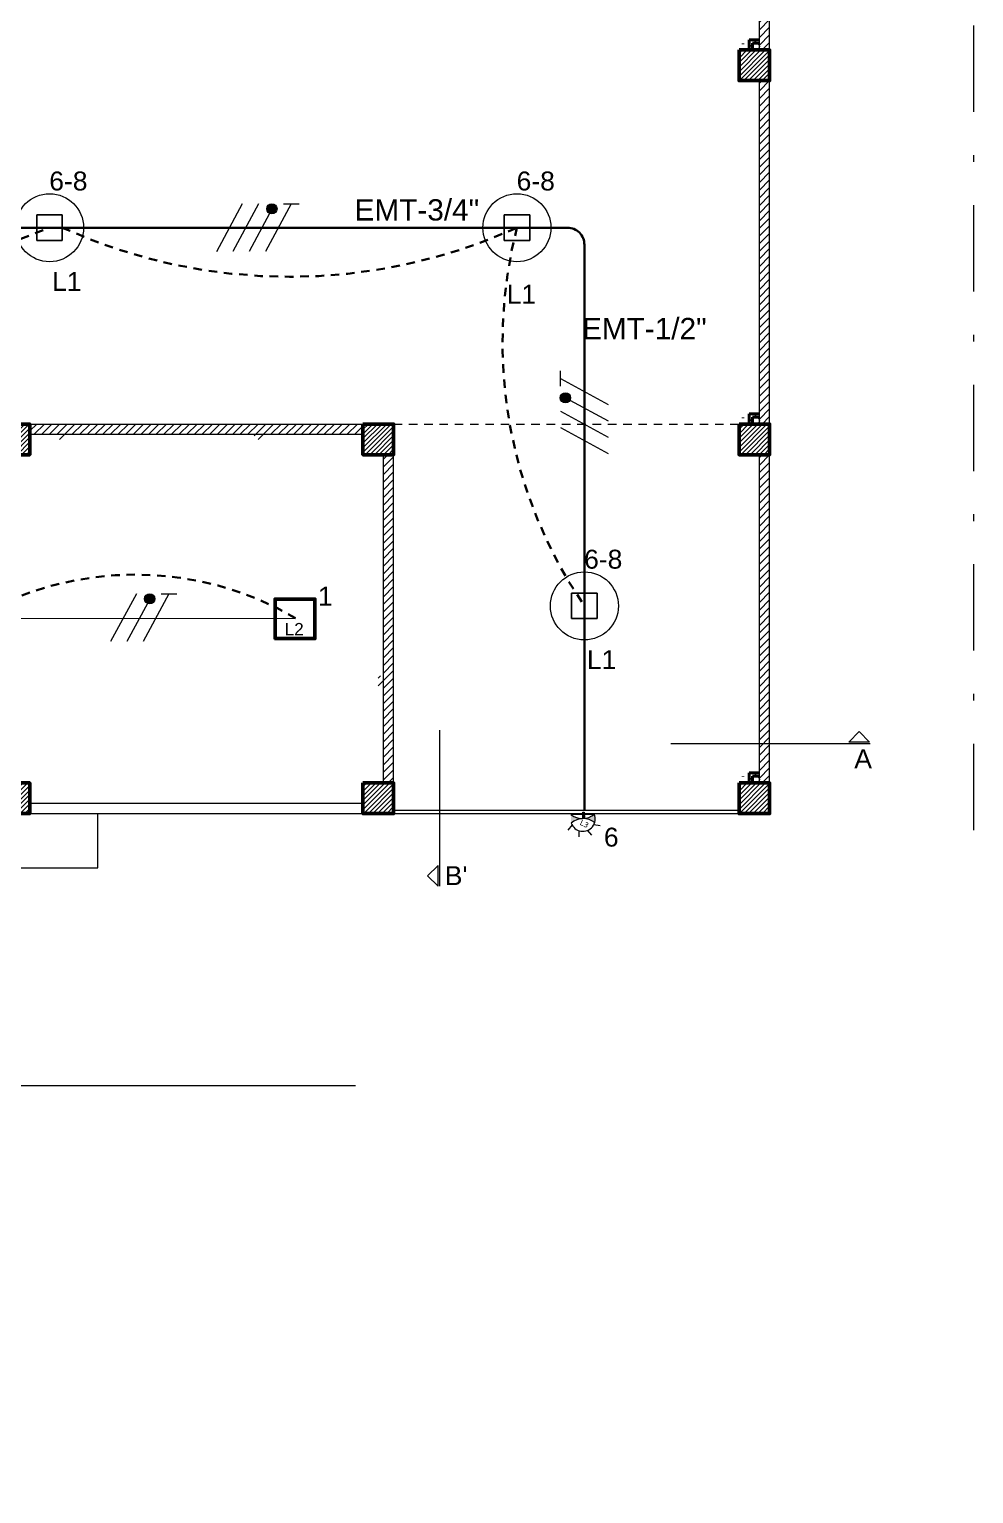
# Model space of a CAD drawing. Header units: millimetres. Extents: x 391 to 679, y 21 to 219.
# Drawn here: x 551.2 to 565.08, y 58.06 to 79.59 of the extents above; entities that cross this region are included whole.
import ezdxf

# ---------------------------------------------------------------- set-up
doc = ezdxf.new("R2010")
doc.units = ezdxf.units.MM
for name, pattern in [('DASHDOT', [25.4, 12.7, -6.35, 0, -6.35]), ('HIDDEN', [0.375, 0.25, -0.125]), ('HIDDEN2', [0.1875, 0.125, -0.0625])]:
    doc.linetypes.add(name, pattern=pattern)
doc.layers.get('0').update_dxf_attribs({"lineweight": 13})
for name, color, linetype, lineweight in [('A-AREA-IDEN', 7, 'Continuous', 9), ('Alambrado', 7, 'Continuous', 9), ('BLOQUES_ILUMINACION', 1, 'Continuous', 30), ('CONTROL', 201, 'HIDDEN2', 30), ('COTA10', 7, 'Continuous', 13), ('EST', 7, 'Continuous', 50), ('estructura', 7, 'Continuous', 9), ('Iluminacion', 190, 'Continuous', 9), ('linderos', 5, 'DASHDOT', 9), ('MUROS', 7, 'Continuous', 40), ('proyeccion arq', 7, 'HIDDEN', 9), ('proyección 5', 7, 'Continuous', 9), ('Salida Iluminacion', 140, 'Continuous', 15), ('TEXTO', 251, 'Continuous', 13), ('TEXTO_ILUMINACION', 7, 'Continuous', 9), ('TUBERIA', 1, 'Continuous', 9), ('VP', 7, 'Continuous', 25)]:
    doc.layers.add(name, color=color, linetype=linetype, lineweight=lineweight)
doc.styles.add('ARIAL', font='arial.ttf')
doc.styles.add('ROMANS', font='arial.ttf')
doc.styles.get("Standard").update_dxf_attribs({"font": 'arial.ttf'})
pattern_1 = [(45, (-1008566.23237, -1041562.61), (-0.0561266007567, 0.0561266007567), [])]

# ---------------------------------------------------------------- blocks, each defined once
blk = doc.blocks.new('LAMP 60X60 OFICINAS')
at = {"layer": 'BLOQUES_ILUMINACION'}
for points in [[(502.819, 43.857), (503.419, 43.857), (503.419, 44.457), (502.819, 44.457)], [(502.839, 43.877), (503.399, 43.877), (503.399, 44.437), (502.839, 44.437)]]:
    blk.add_lwpolyline(points, close=True, dxfattribs=at)
at = {"insert": (502.968, 44.096), "char_height": 0.18, "attachment_point": 1}
blk.add_mtext_dynamic_manual_height_columns('L2', width=0.34688, gutter_width=0.6, heights=[0], dxfattribs=at)
blk = doc.blocks.new('bifas')
at = {"layer": 'Alambrado', "linetype": 'ByBlock'}
h = blk.add_hatch(color=256, dxfattribs=at)
h.dxf.hatch_style = 1
edge = h.paths.add_edge_path()
edge.add_arc((541.127, 92.917), 0.0755, 0, 360)
for points in [[(540.691, 92.99), (540.311, 92.287)], [(540.931, 92.99), (540.551, 92.288)], [(541.094, 92.849), (540.791, 92.289)], [(541.41, 92.99), (541.031, 92.29)], [(541.297, 92.989), (541.526, 92.99)]]:
    blk.add_lwpolyline(points, dxfattribs=at)
blk.add_circle((541.127, 92.917), 0.0755, dxfattribs=at)
blk = doc.blocks.new('*U310')
at = {"layer": 'TUBERIA'}
blk.add_lwpolyline([(0.015, 0.034), (-0.015, -0.034)], dxfattribs=at)
blk = doc.blocks.new('*U311')
at = {"layer": 'Iluminacion', "color": 0, "linetype": 'ByBlock', "lineweight": -2, "transparency": 16777216}
for p, rotation in [((144.747, 11.143), 120), ((144.574, 10.996), 40.00000000000001), ((144.687, 11.038), 79.99999999999994)]:
    blk.add_blockref('*U310', p, dxfattribs=dict(at, rotation=rotation))
blk.add_blockref('*U310', (144.46, 11.037), dxfattribs=at)
blk = doc.blocks.new('Aplique')
at = {"layer": 'Iluminacion'}
h = blk.add_hatch(color=5, dxfattribs=at)
h.dxf.hatch_style = 1
edge = h.paths.add_edge_path()
edge.add_line((144.671, 11.275), (144.713, 11.19))
edge.add_arc((144.666, 10.986), 0.209, 76.9152, 155.8902)
edge.add_line((144.475, 11.071), (144.433, 11.157))
edge.add_arc((144.48, 11.36), 0.209, 256.9152, 335.8902)
h = blk.add_hatch(color=5, dxfattribs=at)
h.dxf.hatch_style = 1
h.paths.add_polyline_path([(144.573, 11.173), (144.541, 11.238), (144.557, 11.246), (144.589, 11.181)])
at = {"layer": 'Iluminacion', "color": 5}
blk.add_lwpolyline([(144.433, 11.157), (144.671, 11.275)], dxfattribs=at)
blk.add_lwpolyline([(144.573, 11.173), (144.541, 11.238), (144.557, 11.246), (144.589, 11.181)], close=True, dxfattribs=at)
for centre, radius, start, end in [((144.48, 11.36), 0.209, 256.9152, 335.8902), ((144.575, 11.169), 0.14, 224.4635, 47.4095), ((144.666, 10.986), 0.209, 76.9152, 155.8902)]:
    blk.add_arc(centre, radius, start, end, dxfattribs=at)
at = {"layer": 'Iluminacion', "color": 5, "rotation": 10}
blk.add_blockref('*U311', (4.136, -24.935), dxfattribs=at)
at = {"insert": (144.565, 11.155), "char_height": 0.06, "attachment_point": 1}
blk.add_mtext_dynamic_manual_height_columns('{\\fVerdana|b0|i0|c0|p34;L3}', width=0.3994, gutter_width=1, heights=[0], dxfattribs=at)
blk = doc.blocks.new('FLERC')
at = {"layer": 'estructura'}
for p, q in [((1009209.981, 1041637.831), (1009210.133, 1041637.984)), ((1009209.981, 1041637.831), (1009210.285, 1041637.831)), ((1009210.285, 1041637.831), (1009210.133, 1041637.984))]:
    blk.add_line(p, q, dxfattribs=at)

msp = doc.modelspace()

# ---------------------------------------------------------------- hatches: boundary and pattern name
at = {"layer": 'Alambrado', "linetype": 'ByBlock'}
h = msp.add_hatch(color=256, dxfattribs=at)
h.dxf.hatch_style = 1
edge = h.paths.add_edge_path()
edge.add_arc((552.9667, 71.2142), 0.0755, 0, 360)
at = {"layer": 'COTA10'}
h = msp.add_hatch(dxfattribs=at)
h.set_pattern_fill('LINE', color=256, scale=0.015, angle=45)
h.set_pattern_definition([(45, (-1008525.525913, -1041562.61), (-0.033675960454, 0.033675960454), [])])
h.paths.add_polyline_path([(533.9838, 95.4578), (533.9838, 95.0078), (534.4338, 95.0078), (534.4338, 95.4578)])
h.paths.add_polyline_path([(533.9838, 90.2828), (533.9838, 89.8328), (534.4338, 89.8328), (534.4338, 90.2828)])
h.paths.add_polyline_path([(539.5118, 95.4578), (539.5118, 95.0078), (539.9618, 95.0078), (539.9618, 95.4578)])
h.paths.add_polyline_path([(544.8588, 95.4578), (544.8588, 95.0078), (545.3088, 95.0078), (545.3088, 95.4578)])
h.paths.add_polyline_path([(550.7548, 95.4578), (550.7548, 95.0078), (551.2048, 95.0078), (551.2048, 95.4578)])
h.paths.add_polyline_path([(556.6298, 95.4578), (556.6298, 95.0078), (557.0798, 95.0078), (557.0798, 95.4578)])
h.paths.add_polyline_path([(561.6298, 95.4578), (561.6298, 95.0078), (562.0798, 95.0078), (562.0798, 95.4578)])
h.paths.add_polyline_path([(561.6298, 90.2828), (561.6298, 89.8328), (562.0798, 89.8328), (562.0798, 90.2828)])
h.paths.add_polyline_path([(561.6298, 84.7828), (561.6298, 84.3328), (562.0798, 84.3328), (562.0798, 84.7828)])
h.paths.add_polyline_path([(561.6298, 79.2828), (561.6298, 78.8328), (562.0798, 78.8328), (562.0798, 79.2828)])
h.paths.add_polyline_path([(561.6298, 73.7828), (561.6298, 73.3328), (562.0798, 73.3328), (562.0798, 73.7828)])
h.paths.add_polyline_path([(561.6298, 68.5078), (561.6298, 68.0578), (562.0798, 68.0578), (562.0798, 68.5078)])
h.paths.add_polyline_path([(556.1018, 68.5078), (556.1018, 68.0578), (556.5518, 68.0578), (556.5518, 68.5078)])
h.paths.add_polyline_path([(550.7548, 68.5078), (550.7548, 68.0578), (551.2048, 68.0578), (551.2048, 68.5078)])
h.paths.add_polyline_path([(556.1018, 73.7828), (556.1018, 73.3328), (556.5518, 73.3328), (556.5518, 73.7828)])
h.paths.add_polyline_path([(550.7548, 73.7828), (550.7548, 73.3328), (551.2048, 73.3328), (551.2048, 73.7828)])
h.paths.add_polyline_path([(544.8588, 73.7828), (544.8588, 73.3328), (545.3088, 73.3328), (545.3088, 73.7828)])
h.paths.add_polyline_path([(545.3088, 68.5078), (544.8588, 68.5078), (544.8588, 68.0578), (545.3088, 68.0578)])
h.paths.add_polyline_path([(539.5118, 68.5078), (539.5118, 68.0578), (539.9618, 68.0578), (539.9618, 68.5078)])
h.paths.add_polyline_path([(539.5118, 73.7828), (539.5118, 73.3328), (539.9618, 73.3328), (539.9618, 73.7828)])
h.paths.add_polyline_path([(533.9838, 73.7828), (533.9838, 73.3328), (534.4338, 73.3328), (534.4338, 73.7828)])
h.paths.add_polyline_path([(533.9838, 68.5078), (533.9838, 68.0578), (534.4338, 68.0578), (534.4338, 68.5078)])
h.paths.add_polyline_path([(533.9838, 79.2828), (533.9838, 78.8328), (534.4338, 78.8328), (534.4338, 79.2828)])
h.paths.add_polyline_path([(533.9838, 84.7828), (533.9838, 84.3328), (534.4338, 84.3328), (534.4338, 84.7828)])
h = msp.add_hatch(dxfattribs=at)
h.set_pattern_fill('LINE', color=256, scale=0.025, angle=45)
h.set_pattern_definition(pattern_1)
h.paths.add_polyline_path([(561.8298, 95.0078), (561.7798, 95.0078), (561.7798, 94.8578), (561.8548, 94.8578), (561.8548, 94.9078), (561.8298, 94.9078)])
h.paths.add_polyline_path([(561.9298, 94.9078), (561.8548, 94.9078), (561.8548, 94.8578), (561.9298, 94.8578)])
h.paths.add_polyline_path([(562.0798, 95.0078), (561.9298, 95.0078), (561.9298, 90.2828), (562.0798, 90.2828)])
h.paths.add_polyline_path([(561.8298, 90.3828), (561.8548, 90.3828), (561.8548, 90.4328), (561.7798, 90.4328), (561.7798, 90.2828), (561.8298, 90.2828)])
h.paths.add_polyline_path([(561.9298, 90.4328), (561.8548, 90.4328), (561.8548, 90.3828), (561.9298, 90.3828)])
h.paths.add_polyline_path([(562.0798, 89.8328), (561.9298, 89.8328), (561.9298, 84.7828), (562.0798, 84.7828)])
h.paths.add_polyline_path([(561.8298, 84.8828), (561.8548, 84.8828), (561.8548, 84.9328), (561.7798, 84.9328), (561.7798, 84.7828), (561.8298, 84.7828)])
h.paths.add_polyline_path([(561.9298, 84.9328), (561.8548, 84.9328), (561.8548, 84.8828), (561.9298, 84.8828)])
h.paths.add_polyline_path([(562.0798, 84.3328), (561.9298, 84.3328), (561.9298, 79.2828), (562.0798, 79.2828)])
h.paths.add_polyline_path([(561.8548, 79.4328), (561.7798, 79.4328), (561.7798, 79.2828), (561.8298, 79.2828), (561.8298, 79.3828), (561.8548, 79.3828)])
h.paths.add_polyline_path([(561.9298, 79.4328), (561.8548, 79.4328), (561.8548, 79.3828), (561.9298, 79.3828)])
h.paths.add_polyline_path([(562.0798, 78.8328), (561.9298, 78.8328), (561.9298, 73.7828), (562.0798, 73.7828)])
h.paths.add_polyline_path([(561.8548, 73.9328), (561.7798, 73.9328), (561.7798, 73.7828), (561.8298, 73.7828), (561.8298, 73.8828), (561.8548, 73.8828)])
h.paths.add_polyline_path([(561.9298, 73.9328), (561.8548, 73.9328), (561.8548, 73.8828), (561.9298, 73.8828)])
h.paths.add_polyline_path([(562.0798, 73.3328), (561.9298, 73.3328), (561.9298, 69.0812), (562.0798, 69.0812)])
h.paths.add_polyline_path([(562.0798, 69.0812), (561.9298, 69.0812), (561.9298, 68.5078), (562.0798, 68.5078)])
h.paths.add_polyline_path([(561.9298, 68.6578), (561.8548, 68.6578), (561.8548, 68.6078), (561.9298, 68.6078)])
h.paths.add_polyline_path([(561.8548, 68.6578), (561.7798, 68.6578), (561.7798, 68.5078), (561.8298, 68.5078), (561.8298, 68.6078), (561.8548, 68.6078)])
h = msp.add_hatch(dxfattribs=at)
h.set_pattern_fill('LINE', color=256, scale=0.025, angle=45)
h.set_pattern_definition(pattern_1)
h.paths.add_polyline_path([(539.6618, 73.3328), (539.5118, 73.3328), (539.5118, 68.5078), (539.6618, 68.5078)])
h.paths.add_polyline_path([(544.8588, 73.7828), (539.9618, 73.7828), (539.9618, 73.6328), (544.8588, 73.6328)])
h.paths.add_polyline_path([(550.7548, 73.7828), (545.3088, 73.7828), (545.3088, 73.6328), (550.7548, 73.6328)])
h.paths.add_polyline_path([(556.5518, 73.3328), (556.4018, 73.3328), (556.4018, 70.0828), (556.3268, 70.0828), (556.3268, 69.9328), (556.4018, 69.9328), (556.4018, 68.5078), (556.5518, 68.5078)])
h.paths.add_polyline_path([(553.5518, 73.7828), (551.2048, 73.7828), (551.2048, 73.6328), (551.6018, 73.6328), (551.6018, 73.5578), (551.7518, 73.5578), (551.7518, 73.6328), (553.5518, 73.6328)])
h.paths.add_polyline_path([(556.1018, 73.7828), (553.5518, 73.7828), (553.5518, 73.6328), (554.5018, 73.6328), (554.5018, 73.5578), (554.6518, 73.5578), (554.6518, 73.6328), (556.1018, 73.6328)])

# ---------------------------------------------------------------- linework, layer by layer
for p, q in [((551.6823, 76.8578), (551.3073, 76.8578)), ((551.3073, 76.8578), (551.3073, 76.4828)), ((551.3073, 76.8578), (551.3073, 76.4828)), ((551.3073, 76.4828), (551.3073, 76.8578)), ((551.6823, 76.8578), (551.3073, 76.8578)), ((551.3073, 76.8578), (551.6823, 76.8578)), ((551.3073, 76.4828), (551.3073, 76.8578)), ((551.3073, 76.8578), (551.6823, 76.8578)), ((551.6823, 76.4828), (551.6823, 76.8578)), ((551.6823, 76.4828), (551.6823, 76.8578)), ((551.6823, 76.8578), (551.6823, 76.4828)), ((551.6823, 76.8578), (551.6823, 76.4828)), ((558.5526, 76.8578), (558.1776, 76.8578)), ((558.1776, 76.8578), (558.1776, 76.4828)), ((558.1776, 76.8578), (558.1776, 76.4828)), ((558.1776, 76.4828), (558.1776, 76.8578)), ((558.5526, 76.8578), (558.1776, 76.8578)), ((558.1776, 76.8578), (558.5526, 76.8578)), ((558.1776, 76.4828), (558.1776, 76.8578)), ((558.1776, 76.8578), (558.5526, 76.8578)), ((558.5526, 76.4828), (558.5526, 76.8578)), ((558.5526, 76.4828), (558.5526, 76.8578)), ((558.5526, 76.8578), (558.5526, 76.4828)), ((558.5526, 76.8578), (558.5526, 76.4828)), ((551.3073, 76.4828), (551.6823, 76.4828)), ((551.3073, 76.4828), (551.6823, 76.4828)), ((551.6823, 76.4828), (551.3073, 76.4828)), ((551.6823, 76.4828), (551.3073, 76.4828)), ((558.1776, 76.4828), (558.5526, 76.4828)), ((558.1776, 76.4828), (558.5526, 76.4828)), ((558.5526, 76.4828), (558.1776, 76.4828)), ((558.5526, 76.4828), (558.1776, 76.4828)), ((559.5446, 71.2976), (559.1696, 71.2976)), ((559.1696, 71.2976), (559.1696, 70.9226)), ((559.1696, 71.2976), (559.1696, 70.9226)), ((559.1696, 70.9226), (559.1696, 71.2976)), ((559.5446, 71.2976), (559.1696, 71.2976)), ((559.1696, 71.2976), (559.5446, 71.2976)), ((559.1696, 70.9226), (559.1696, 71.2976)), ((559.5446, 70.9226), (559.5446, 71.2976)), ((559.5446, 70.9226), (559.5446, 71.2976)), ((559.5446, 71.2976), (559.5446, 70.9226)), ((559.5446, 71.2976), (559.5446, 70.9226)), ((559.1696, 70.9226), (559.5446, 70.9226)), ((559.1696, 70.9226), (559.5446, 70.9226)), ((559.5446, 70.9226), (559.1696, 70.9226)), ((559.5446, 70.9226), (559.1696, 70.9226))]:
    msp.add_line(p, q)
at = {"color": 1}
msp.add_line((551.4948, 76.6703), (551.9948, 76.6703), dxfattribs=at)
for centre in [(551.4948, 76.6703), (558.3651, 76.6703), (559.3571, 71.1101)]:
    msp.add_circle(centre, 0.5)
at = {"layer": 'A-AREA-IDEN'}
for p, q in [((551.2048, 68.2078), (556.1018, 68.2078)), ((551.2048, 68.0578), (556.1018, 68.0578)), ((552.2048, 67.2578), (552.2048, 68.0578)), ((556.5518, 68.1078), (561.6298, 68.1078)), ((556.5518, 68.0578), (561.6298, 68.0578)), ((550.7548, 67.2578), (552.2048, 67.2578))]:
    msp.add_line(p, q, dxfattribs=at)
for centre in [(561.8798, 79.3328), (561.8798, 73.8328), (561.8798, 68.5578)]:
    msp.add_circle(centre, 0.05, dxfattribs=at)
at = {"layer": 'Alambrado', "linetype": 'ByBlock'}
for points in [[(552.7708, 71.288), (552.3903, 70.5858)], [(553.2495, 71.2872), (552.8705, 70.5877)], [(553.1366, 71.2868), (553.3653, 71.2877)], [(552.9336, 71.1463), (552.6304, 70.5867)]]:
    msp.add_lwpolyline(points, dxfattribs=at)
msp.add_circle((552.9667, 71.2142), 0.0755, dxfattribs=at)
at = {"layer": 'BLOQUES_ILUMINACION', "linetype": 'ByBlock'}
msp.add_lwpolyline([(559.3571, 71.1101), (559.3571, 76.4203, 0.4142136), (559.1071, 76.6703), (537.1697, 76.6703, 0.4142136), (536.9197, 76.4203), (536.9197, 71.1101)], format="xyb", dxfattribs=at)
msp.add_lwpolyline([(559.3571, 71.1101), (559.3571, 68.1078)], dxfattribs=at)
at = {"layer": 'CONTROL'}
for centre, radius, start, end in [((547.9872, 85.0584), 9.092, 247.30753, 292.69247), ((555.0237, 84.0437), 8.0953, 245.62149, 294.37851), ((564.9807, 74.982), 6.8276, 165.68394, 214.54768), ((552.7512, 66.8998), 4.6709, 59.64333, 120.00651)]:
    msp.add_arc(centre, radius, start, end, dxfattribs=at)
at = {"layer": 'COTA10'}
for p, q in [((562.0798, 68.5078), (562.0798, 95.4578)), ((561.9298, 79.2828), (561.9298, 84.3328)), ((561.9298, 73.7828), (561.9298, 78.8328)), ((551.2048, 73.7828), (556.1018, 73.7828)), ((551.2048, 73.6328), (556.1018, 73.6328)), ((556.4018, 68.5078), (556.4018, 73.3328)), ((556.5518, 68.5078), (556.5518, 73.3328)), ((561.9298, 68.5078), (561.9298, 73.3328))]:
    msp.add_line(p, q, dxfattribs=at)
at = {"layer": 'EST'}
for points in [[(561.6298, 79.2828), (561.6298, 78.8328), (562.0798, 78.8328), (562.0798, 79.2828), (561.6298, 79.2828)], [(550.7548, 73.7828), (550.7548, 73.3328), (551.2048, 73.3328), (551.2048, 73.7828), (550.7548, 73.7828)], [(556.1018, 73.7828), (556.1018, 73.3328), (556.5518, 73.3328), (556.5518, 73.7828), (556.1018, 73.7828)], [(561.6298, 73.7828), (561.6298, 73.3328), (562.0798, 73.3328), (562.0798, 73.7828), (561.6298, 73.7828)], [(550.7548, 68.5078), (550.7548, 68.0578), (551.2048, 68.0578), (551.2048, 68.5078), (550.7548, 68.5078)], [(556.1018, 68.5078), (556.1018, 68.0578), (556.5518, 68.0578), (556.5518, 68.5078), (556.1018, 68.5078)], [(561.6298, 68.5078), (561.6298, 68.0578), (562.0798, 68.0578), (562.0798, 68.5078), (561.6298, 68.5078)]]:
    msp.add_lwpolyline(points, dxfattribs=at)
at = {"layer": 'estructura'}
for p, q in [((557.2331, 66.9903), (557.2331, 69.2829)), ((563.56, 69.0812), (560.6253, 69.0812))]:
    msp.add_line(p, q, dxfattribs=at)
msp.add_lwpolyline([(557.2051, 67.2948), (557.0529, 67.1425), (557.2051, 66.9903), (557.2051, 67.2948)], dxfattribs=at)
at = {"layer": 'linderos', "ltscale": 0.1}
msp.add_lwpolyline([(565.0798, 67.8119), (565.0798, 102.5598), (530.9838, 103.5332), (530.9838, 58.0578)], dxfattribs=at)
at = {"layer": 'MUROS', "ltscale": 5}
for p, q in [((561.7798, 79.4328), (561.9298, 79.4328)), ((561.7798, 79.4328), (561.7798, 79.2828)), ((561.8298, 79.3828), (561.9298, 79.3828)), ((561.8298, 79.3828), (561.8298, 79.2828)), ((561.7798, 73.9328), (561.9298, 73.9328)), ((561.7798, 73.9328), (561.7798, 73.7828)), ((561.8298, 73.8828), (561.9298, 73.8828)), ((561.8298, 73.8828), (561.8298, 73.7828)), ((561.7798, 68.6578), (561.9298, 68.6578)), ((561.7798, 68.6578), (561.7798, 68.5078)), ((561.8298, 68.6078), (561.9298, 68.6078)), ((561.8298, 68.6078), (561.8298, 68.5078))]:
    msp.add_line(p, q, dxfattribs=at)
at = {"layer": 'proyeccion arq', "ltscale": 0.5}
msp.add_line((556.5518, 73.7828), (561.6298, 73.7828), dxfattribs=at)
at = {"layer": 'proyección 5', "flags": 128}
msp.add_lwpolyline([(528.6662, 64.0578), (555.9918, 64.0578)], dxfattribs=at)
at = {"layer": 'TUBERIA'}
msp.add_lwpolyline([(540.9418, 70.9203), (555.1118, 70.9303)], dxfattribs=at)

# ---------------------------------------------------------------- block references
for name, p in [('bifas', (13.6363, -15.9694)), ('LAMP 60X60 OFICINAS', (51.9832, 26.7629))]:
    msp.add_blockref(name, p)
at = {"rotation": 90}
msp.add_blockref('bifas', (651.9942, -466.9582), dxfattribs=at)
at = {"layer": 'COTA10', "xscale": -1}
msp.add_blockref('FLERC', (1009773.5271, -1041568.7222), dxfattribs=at)
at = {"layer": 'Salida Iluminacion', "xscale": 1.3, "yscale": 1.3, "zscale": 1.3, "rotation": 334.9455854632868}
msp.add_blockref('Aplique', (382.9225, 134.4162), dxfattribs=at)

# ---------------------------------------------------------------- texts
at = {"layer": 'estructura', "style": 'ROMANS'}
for s, height, p in [('A', 0.2779, (563.3247, 68.7239)), ("B'", 0.27791, (557.3056, 67.0056))]:
    msp.add_text(s, height=height, dxfattribs=at).set_placement(p)
at = {"layer": 'TEXTO', "color": 0, "linetype": 'ByBlock', "char_height": 0.2783, "attachment_point": 1, "style": 'ARIAL'}
for s, insert in [('6-8', (551.4906, 77.4959)), ('6-8', (558.3609, 77.4959)), ('L1', (551.5315, 76.0191)), ('L1', (558.2144, 75.8316)), ('6-8', (559.3529, 71.9357)), ('1', (555.4402, 71.3923)), ('L1', (559.3939, 70.459)), ('6', (559.6437, 67.8498))]:
    msp.add_mtext_dynamic_manual_height_columns(s, width=1.047188, gutter_width=1, heights=[0], dxfattribs=dict(at, insert=insert))
at = {"layer": 'TEXTO_ILUMINACION', "char_height": 0.31312, "width": 7.462762, "attachment_point": 1, "style": 'ROMANS'}
for s, insert in [('EMT-3/4"', (555.9786, 77.0887)), ('EMT-1/2"', (559.3222, 75.344))]:
    msp.add_mtext(s, dxfattribs=dict(at, insert=insert))
at = {"layer": 'VP', "char_height": 0.1125, "width": 19.875654, "attachment_point": 3, "rotation": 360}
for insert in [(561.7156, 79.4429), (561.7156, 73.9429), (561.7156, 68.6679)]:
    msp.add_mtext('-', dxfattribs=dict(at, insert=insert))

doc.saveas('drawing.dxf')
